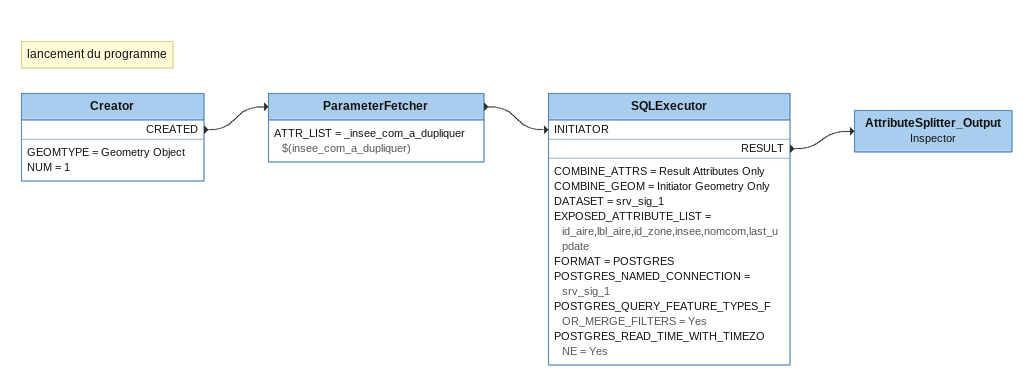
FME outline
Note: lancement du programme
Creator
    GEOMTYPE = Geometry Object
    NUM = 1
    CREATED -> ParameterFetcher
ParameterFetcher
    ATTR_LIST = _insee_com_a_dupliquer $(insee_com_a_dupliquer)
    -> SQLExecutor [INITIATOR]
SQLExecutor
    COMBINE_ATTRS = Result Attributes Only
    COMBINE_GEOM = Initiator Geometry Only
    DATASET = srv_sig_1
    EXPOSED_ATTRIBUTE_LIST = id_aire,lbl_aire,id_zone,insee,nomcom,last_update
    FORMAT = POSTGRES
    POSTGRES_NAMED_CONNECTION = srv_sig_1
    POSTGRES_QUERY_FEATURE_TYPES_FOR_MERGE_FILTERS = Yes
    POSTGRES_READ_TIME_WITH_TIMEZONE = Yes
    RESULT -> AttributeSplitter_Output
AttributeSplitter_Output: Inspector
